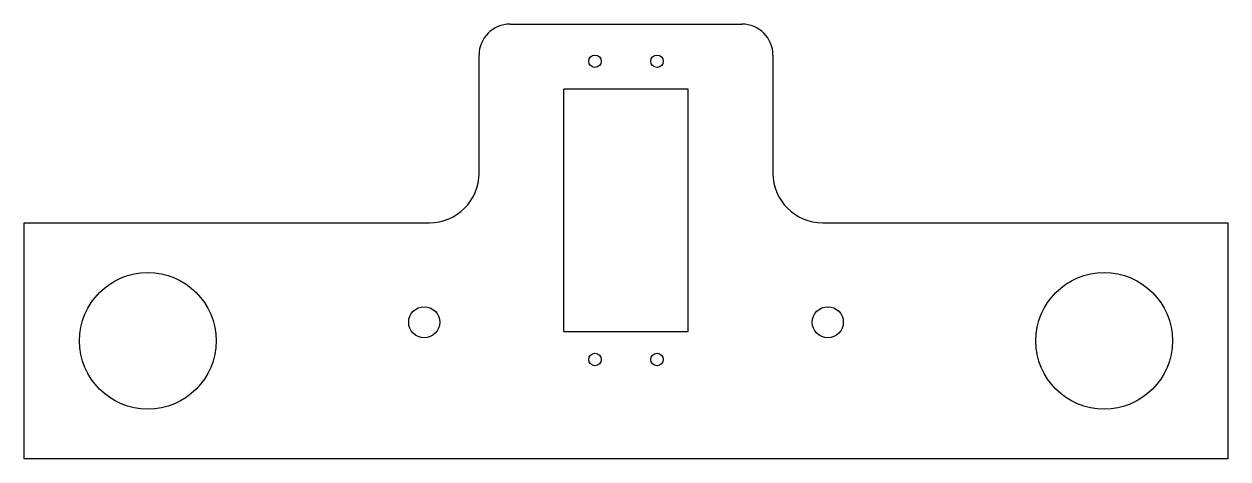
# Model space of a CAD drawing. Extents: x -97 to 97, y -22 to 48.
import ezdxf

# ---------------------------------------------------------------- set-up
doc = ezdxf.new("R2010")
doc.units = 0
doc.layers.get('0').update_dxf_attribs({"linetype": 'continuous'})

# ---------------------------------------------------------------- blocks, each defined once
blk = doc.blocks.new('CUT006010')
at = {"layer": 'axes', "color": 0}
for p, q in [((-18.67, 47.98), (18.67, 47.98)), ((-23.67, 24), (-23.67, 42.98)), ((23.67, 42.98), (23.67, 24)), ((-10, -1.5), (-10, 37.5)), ((10, 37.5), (-10, 37.5)), ((10, -1.5), (10, 37.5)), ((-96.94, -22), (-96.94, 16)), ((-96.94, 16), (-31.67, 16)), ((31.67, 16), (96.94, 16)), ((96.94, 16), (96.94, -22)), ((-10, -1.5), (10, -1.5)), ((96.94, -22), (-96.94, -22))]:
    blk.add_line(p, q, dxfattribs=at)
for centre, radius in [((-5, 42), 1), ((5, 42), 1), ((-77, -3), 11), ((77, -3), 11), ((-32.5, 0), 2.5), ((32.5, 0), 2.5), ((-5, -6), 1), ((5, -6), 1)]:
    blk.add_circle(centre, radius, dxfattribs=at)
for centre, radius, start, end in [((-18.67, 42.98), 5, 90, 180), ((18.67, 42.98), 5, 0, 90), ((-31.67, 24), 8, -90, 0), ((31.67, 24), 8, 180, -90)]:
    blk.add_arc(centre, radius, start, end, dxfattribs=at)

msp = doc.modelspace()

# ---------------------------------------------------------------- block references
msp.add_blockref('CUT006010', (0, 0))

doc.saveas('drawing.dxf')
